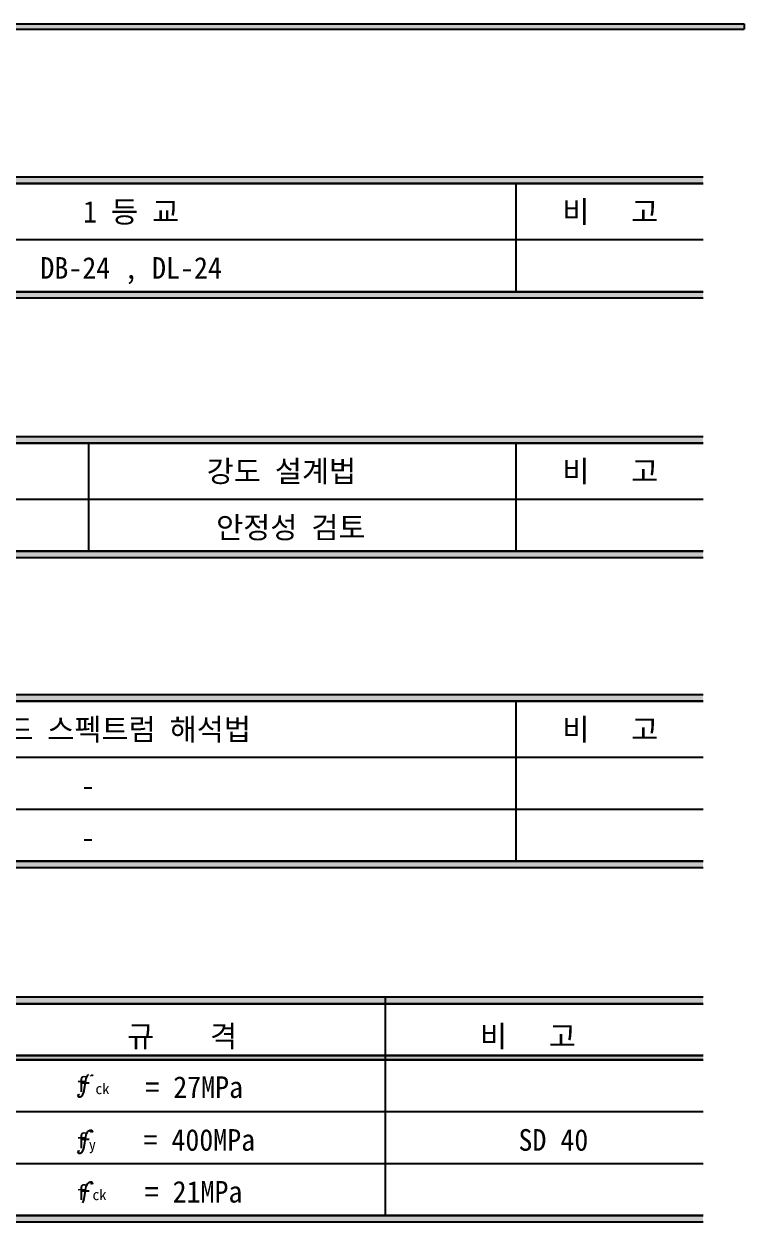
# Model space of a CAD drawing. Extents: x 2558 to 85222, y -662 to 28852.
# Drawn here: x 11979 to 21088, y 11929 to 27079 of the extents above; entities that cross this region are included whole.
import ezdxf
from ezdxf.enums import TextEntityAlignment as Align

# ---------------------------------------------------------------- set-up
doc = ezdxf.new("R2010")
doc.units = 0
doc.header["$MEASUREMENT"] = 0
doc.layers.get('0').update_dxf_attribs({"linetype": 'CONTINUOUS'})
doc.layers.get('DEFPOINTS').update_dxf_attribs({"linetype": 'CONTINUOUS'})
doc.layers.add('DLINE', color=1, linetype='CONTINUOUS')
doc.layers.add('TEXT', color=7, linetype='CONTINUOUS')
doc.styles.add('TEXT', font='DotumChe.ttf')
doc.styles.add('TOP', font='txt')

# ---------------------------------------------------------------- blocks, each defined once
blk = doc.blocks.new('RCSTD1_DESIGN')
for p, q in [((-503.177318, 20729.719849), (17714.243806, 20729.719849)), ((-503.177318, 20664.145655), (17714.243806, 20664.145655)), ((17714.243806, 20729.719849), (17714.243806, 20664.145655)), ((17196.435692, 18792.513106), (618.369406, 18792.513106)), ((17196.435692, 18710.545365), (618.369406, 18710.545365)), ((14826.420886, 18710.545365), (14826.420886, 17344.416332)), ((17196.435692, 18000.158268), (618.369406, 18000.158268)), ((17196.435692, 17344.416332), (618.369406, 17344.416332)), ((17196.435692, 17262.44859), (618.369406, 17262.44859)), ((9422.967224, 15428.648256), (9422.967224, 14062.519224)), ((14826.420886, 15428.648256), (14826.420886, 14062.519224)), ((14826.420886, 12164.415132), (14826.420886, 10142.544165)), ((17196.435692, 8421.221584), (618.369406, 8421.221584)), ((17196.435692, 8339.253842), (618.369406, 8339.253842)), ((17196.435692, 8339.253842), (618.369406, 8339.253842)), ((13173.420455, 8421.221584), (13173.420455, 5661.640939)), ((17196.435692, 7628.866745), (618.369406, 7628.866745)), ((17196.435692, 6973.12481), (3323.645831, 6973.12481)), ((17196.435692, 6317.382874), (618.369406, 6317.382874)), ((17196.435692, 5661.640939), (3323.645831, 5661.640939)), ((17196.435692, 5579.673197), (618.369406, 5579.673197))]:
    blk.add_line(p, q)
at = {"color": 1}
for points in [[(-503.177318, 20729.719849), (-503.177318, 20664.145655), (17714.243806, 20729.719849), (17714.243806, 20664.145655)], [(618.369406, 18792.513106), (618.369406, 18710.545365), (17196.435692, 18792.513106), (17196.435692, 18710.545365)], [(618.369406, 17344.416332), (618.369406, 17262.44859), (17196.435692, 17344.416332), (17196.435692, 17262.44859)], [(618.369406, 15510.615998), (618.369406, 15428.648256), (17196.435692, 15510.615998), (17196.435692, 15428.648256)], [(618.369406, 14062.519224), (618.369406, 13980.551482), (17196.435692, 14062.519224), (17196.435692, 13980.551482)], [(618.369406, 12246.382874), (618.369406, 12164.415132), (17196.435692, 12246.382874), (17196.435692, 12164.415132)], [(618.369406, 10142.544165), (618.369406, 10060.576423), (17196.435692, 10142.544165), (17196.435692, 10060.576423)], [(618.369406, 8421.221584), (618.369406, 8339.253842), (17196.435692, 8421.221584), (17196.435692, 8339.253842)], [(618.369406, 7683.511907), (618.369406, 7628.866745), (17196.435692, 7683.511907), (17196.435692, 7628.866745)], [(618.369406, 5661.640939), (618.369406, 5579.673197), (17196.435692, 5661.640939), (17196.435692, 5579.673197)]]:
    blk.add_solid(points, dxfattribs=at)
at = {"layer": 'DEFPOINTS'}
for p, q in [((17196.435692, 18792.513106), (618.369406, 18792.513106)), ((618.369406, 18710.545365), (17196.435692, 18710.545365)), ((618.369406, 17344.416332), (17196.435692, 17344.416332)), ((17196.435692, 17262.44859), (618.369406, 17262.44859)), ((17196.435692, 8421.221584), (618.369406, 8421.221584)), ((17196.435692, 8339.253842), (618.369406, 8339.253842)), ((618.369406, 8339.253842), (17196.435692, 8339.253842)), ((618.369406, 7683.511907), (17196.435692, 7683.511907)), ((17196.435692, 7683.511907), (618.369406, 7683.511907)), ((618.369406, 7628.866745), (17196.435692, 7628.866745)), ((618.369406, 5661.640939), (17196.435692, 5661.640939)), ((17196.435692, 5579.673197), (618.369406, 5579.673197))]:
    blk.add_line(p, q, dxfattribs=at)
at = {"layer": 'DLINE', "color": 7, "linetype": 'CONTINUOUS'}
for p, q in [((17196.435692, 15510.615998), (618.369406, 15510.615998)), ((17196.435692, 15510.615998), (618.369406, 15510.615998)), ((618.369406, 15428.648256), (17196.435692, 15428.648256)), ((17196.435692, 15428.648256), (618.369406, 15428.648256)), ((17196.435692, 14718.261159), (618.369406, 14718.261159)), ((618.369406, 14062.519224), (17196.435692, 14062.519224)), ((17196.435692, 14062.519224), (618.369406, 14062.519224)), ((17196.435692, 13980.551482), (618.369406, 13980.551482)), ((17196.435692, 13980.551482), (618.369406, 13980.551482)), ((17196.435692, 12246.382874), (618.369406, 12246.382874)), ((17196.435692, 12246.382874), (618.369406, 12246.382874)), ((618.369406, 12164.415132), (17196.435692, 12164.415132)), ((17196.435692, 12164.415132), (618.369406, 12164.415132)), ((17196.435692, 11454.028036), (618.369406, 11454.028036)), ((17196.435692, 10798.2861), (618.369406, 10798.2861)), ((618.369406, 10142.544165), (17196.435692, 10142.544165)), ((17196.435692, 10142.544165), (618.369406, 10142.544165)), ((17196.435692, 10060.576423), (618.369406, 10060.576423)), ((17196.435692, 10060.576423), (618.369406, 10060.576423))]:
    blk.add_line(p, q, dxfattribs=at)
at = {"layer": 'TEXT'}
for p, q in [((9394.337642, 7395.372832), (9411.749101, 7435.247538)), ((9411.749101, 7435.247538), (9427.709643, 7446.847497)), ((9461.081645, 7425.82267), (9450.924999, 7435.972616)), ((9469.061916, 7432.347656), (9461.081645, 7425.82267)), ((9471.963748, 7444.67255), (9469.061916, 7432.347656)), ((9343.554416, 7341.72322), (9430.611475, 7341.72322)), ((9363.867706, 7222.823893), (9376.926184, 7292.423502)), ((9376.926184, 7292.423502), (9384.180997, 7346.073114)), ((9384.180997, 7346.073114), (9394.337642, 7395.372832)), ((9298.574853, 7188.749238), (9284.790685, 7181.499174)), ((9284.790685, 7181.499174), (9286.967292, 7172.799241)), ((9286.967292, 7172.799241), (9294.94733, 7163.374373)), ((9294.94733, 7163.374373), (9317.437228, 7164.824386)), ((9307.280582, 7182.224253), (9298.574853, 7188.749238)), ((9317.437228, 7164.824386), (9334.848686, 7172.799241)), ((9334.848686, 7172.799241), (9348.632622, 7190.924186)), ((9348.632622, 7190.924186), (9363.867706, 7222.823893)), ((9384.180997, 6633.707868), (9394.337642, 6683.007586)), ((9394.337642, 6683.007586), (9411.749101, 6722.882291)), ((9411.749101, 6722.882291), (9427.709643, 6734.48225)), ((9427.709643, 6734.48225), (9443.670186, 6741.732171)), ((9443.670186, 6741.732171), (9463.258019, 6742.457249)), ((9461.081645, 6713.457424), (9450.924999, 6723.60737)), ((9469.061916, 6719.98241), (9461.081645, 6713.457424)), ((9463.258019, 6742.457249), (9471.963748, 6732.307303)), ((9471.963748, 6732.307303), (9469.061916, 6719.98241)), ((9343.554416, 6629.357974), (9430.611475, 6629.357974)), ((9363.867706, 6510.458646), (9376.926184, 6580.058256)), ((9376.926184, 6580.058256), (9384.180997, 6633.707868)), ((9298.574853, 6476.383992), (9284.790685, 6469.133928)), ((9284.790685, 6469.133928), (9286.967292, 6460.433994)), ((9286.967292, 6460.433994), (9294.94733, 6451.009127)), ((9294.94733, 6451.009127), (9317.437228, 6452.45914)), ((9307.280582, 6469.859006), (9298.574853, 6476.383992)), ((9317.437228, 6452.45914), (9334.848686, 6460.433994)), ((9334.848686, 6460.433994), (9348.632622, 6478.558939)), ((9348.632622, 6478.558939), (9363.867706, 6510.458646)), ((9394.337642, 6027.26565), (9411.749101, 6067.140356)), ((9411.749101, 6067.140356), (9427.709643, 6078.740315)), ((9427.709643, 6078.740315), (9443.670186, 6085.990235)), ((9443.670186, 6085.990235), (9463.258019, 6086.715314)), ((9461.081645, 6057.715488), (9450.924999, 6067.865434)), ((9469.061916, 6064.240474), (9461.081645, 6057.715488)), ((9463.258019, 6086.715314), (9471.963748, 6076.565368)), ((9471.963748, 6076.565368), (9469.061916, 6064.240474)), ((9343.554416, 5973.616038), (9430.611475, 5973.616038)), ((9363.867706, 5854.716711), (9376.926184, 5924.316321)), ((9376.926184, 5924.316321), (9384.180997, 5977.965933)), ((9384.180997, 5977.965933), (9394.337642, 6027.26565)), ((9348.632622, 5822.817004), (9363.867706, 5854.716711))]:
    blk.add_line(p, q, dxfattribs=at)
at = {"layer": 'TEXT', "style": 'TEXT'}
for s, p in [('1 등 교', (9961.282151, 18218.738913)), ('비   고', (16022.537307, 18218.738913)), ('DB-24 , DL-24', (9961.282151, 17508.351816)), ('비   고', (16022.537307, 14936.841804)), ('안정성 검토', (11981.497035, 14226.454708)), ('단일모드 스펙트럼 해석법', (9414.830538, 11672.608681)), ('비   고', (16022.537307, 11672.608681)), ('-', (9414.830538, 10962.221584)), ('-', (9414.830538, 10306.479649)), ('규    격', (10606.22044, 7792.802229)), (' = 27MPa', (10670.968932, 7149.612911)), (' = 400MPa', (10735.717424, 6481.722912)), ('SD 40', (15302.607722, 6481.318358)), (' = 21MPa', (10662.87534, 5825.980824))]:
    blk.add_text(s, height=273.225806, dxfattribs=at).set_placement(p, align=Align.CENTER)
at = {"layer": 'TEXT'}
for s, height, style, p in [('강도 설계법', 273.225806, 'TEXT', (10916.893872, 14936.841804)), ('비   고', 273.225806, 'TEXT', (14373.649048, 7792.802229)), ('f', 191.258065, 'TOP', (9269.661134, 7225.97477)), ('ck', 136.612903, 'TEXT', (9509.497192, 7196.883417)), ('f', 191.258065, 'TOP', (9269.661134, 6513.609524)), ('y', 136.612903, 'TEXT', (9426.528633, 6489.38209)), ('f', 191.258065, 'TOP', (9269.661134, 5857.867588)), ('ck', 136.612903, 'TEXT', (9471.795309, 5856.524905))]:
    blk.add_text(s, height=height, dxfattribs=dict(at, style=style)).set_placement(p)

msp = doc.modelspace()

# ---------------------------------------------------------------- block references
msp.add_blockref('RCSTD1_DESIGN', (3373.850413, 6349.689248))

doc.saveas('drawing.dxf')
